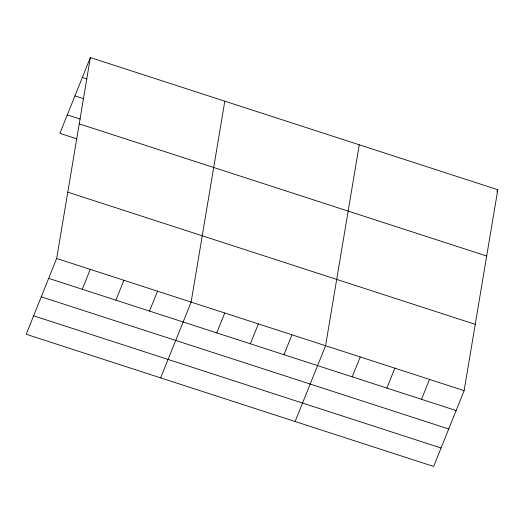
<?xml version="1.0" encoding="UTF-8"?>
<svg xmlns="http://www.w3.org/2000/svg" width="524" height="524" viewBox="0 0 524 524"><rect width="100%" height="100%" fill="white"/><g stroke="black" fill="none" stroke-linecap="round" stroke-linejoin="round"><path stroke-width="0.79" d="M56.671 258.476L90.351 57.555L497.8 189.727L464.12 390.649L433.649 466.445L26.2 334.273L56.671 258.476L464.12 390.649M224.809 101.171L191.129 302.093L160.658 377.889M359.268 144.788L325.587 345.709L295.117 421.506M90.351 57.555L59.88 133.351L76.687 138.801M82.288 289.274L90.285 269.382M115.902 300.18L123.9 280.288M149.517 311.079L157.514 291.193M216.746 332.891L224.744 312.998M250.361 343.796L258.358 323.904M283.975 354.696L291.973 334.81M352.226 376.835L360.217 356.942M386.856 388.068L394.854 368.182M496.909 191.941L497.8 189.727M421.493 399.308L429.49 379.415M82.353 77.447L86.938 78.934M74.939 95.899L83.342 98.623M67.295 114.9L80.283 119.118M79.235 123.861L486.685 256.033M67.786 192.177L475.235 324.343M48.673 278.368L456.122 410.541M41.258 296.82L448.708 428.986M33.615 315.821L441.07 447.994"/></g></svg>
